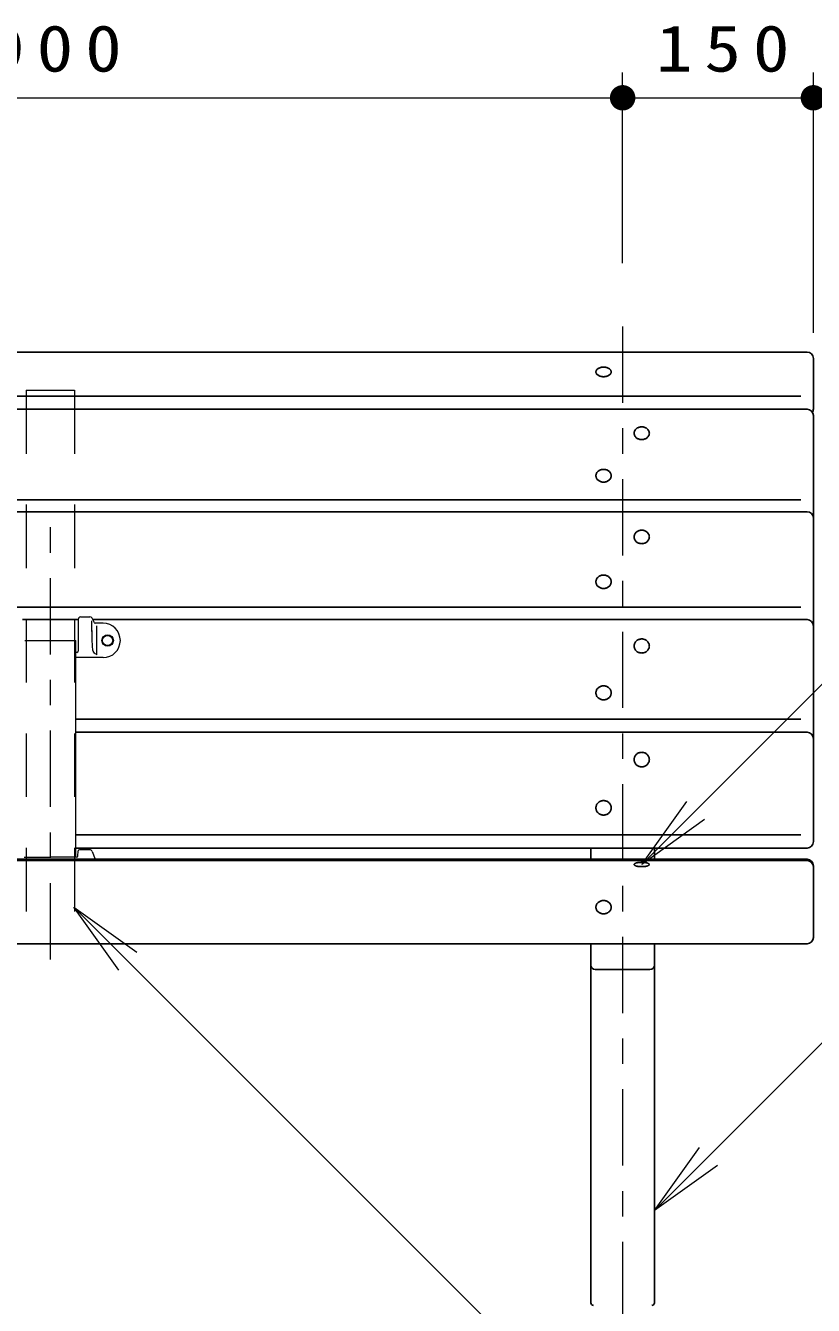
# Model space of a CAD drawing. Units: millimetres on the paper, scale 1:20. Extents: x -365 to 0, y 0 to 257.
# Drawn here: x -254.5 to -223.5, y 98.6 to 148.9 of the extents above; entities that cross this region are included whole.
import ezdxf

# ---------------------------------------------------------------- set-up
doc = ezdxf.new("R2010")
doc.units = ezdxf.units.MM
doc.linetypes.add('USER1', pattern=[4.5, 2.5, -2])
doc.linetypes.add('USER2', pattern=[6, 3, -1, 1, -1])
doc.layers.add('1_20', color=7, linetype='Continuous', lineweight=25)
doc.styles.add('ＭＳ ゴシック', font='')
doc.styles.get('ＭＳ ゴシック').set_extended_font_data('MS Gothic')

# ---------------------------------------------------------------- blocks, each defined once
blk = doc.blocks.new('filled_dot')
at = {"color": 0, "linetype": 'Continuous', "lineweight": -2, "const_width": 1.25}
blk.add_lwpolyline([(-0.625, 0, 1), (0.625, 0, 1)], format="xyb", close=True, dxfattribs=at)

msp = doc.modelspace()

# ---------------------------------------------------------------- linework, layer by layer
at = {"layer": '1_20', "lineweight": 13}
for p, q in [((-230.979, 139.586), (-230.979, 147.086)), ((-223.479, 136.836), (-223.479, 147.086)), ((-275.979, 146.086), (-230.979, 146.086)), ((-230.979, 146.086), (-223.479, 146.086)), ((-230.229, 115.93), (-228.461, 118.404)), ((-230.229, 115.93), (-228.107, 118.051)), ((-227.754, 117.697), (-230.229, 115.93)), ((-250.788, 111.776), (-252.556, 114.251)), ((-252.556, 114.251), (-250.081, 112.483)), ((-252.556, 114.251), (-250.435, 112.129)), ((-229.728, 102.319), (-227.961, 104.794)), ((-229.728, 102.319), (-227.607, 104.44)), ((-227.253, 104.087), (-229.728, 102.319))]:
    msp.add_line(p, q, dxfattribs=at)
at = {"layer": '1_20', "linetype": 'USER2', "lineweight": 13}
for p, q in [((-230.979, 137.086), (-230.979, 97.086)), ((-253.478, 112.193), (-253.478, 129.737))]:
    msp.add_line(p, q, dxfattribs=at)
at = {"layer": '1_20'}
for p, q in [((-253.478, 136.086), (-283.229, 136.086)), ((-253.478, 136.086), (-223.728, 136.086)), ((-223.479, 135.836), (-223.479, 133.85)), ((-253.478, 134.345), (-282.979, 134.345)), ((-253.478, 134.345), (-223.978, 134.345)), ((-253.478, 133.836), (-283.228, 133.836)), ((-253.478, 133.836), (-223.729, 133.836)), ((-223.479, 133.586), (-223.479, 129.556)), ((-253.478, 130.278), (-282.979, 130.278)), ((-253.478, 130.278), (-223.978, 130.278)), ((-253.478, 129.806), (-283.228, 129.806)), ((-253.478, 129.806), (-223.729, 129.806)), ((-223.479, 129.556), (-223.479, 125.31)), ((-253.478, 126.055), (-282.979, 126.055)), ((-253.478, 126.055), (-223.978, 126.055)), ((-254.574, 125.56), (-252.383, 125.56)), ((-251.809, 125.56), (-223.729, 125.56)), ((-223.479, 125.31), (-223.479, 120.879)), ((-252.478, 121.644), (-223.978, 121.644)), ((-252.478, 121.129), (-223.729, 121.129)), ((-223.479, 120.879), (-223.479, 116.827)), ((-252.478, 117.092), (-223.978, 117.092)), ((-252.478, 116.577), (-223.728, 116.577)), ((-232.229, 116.577), (-232.229, 116.132)), ((-229.729, 116.577), (-229.729, 116.132)), ((-253.478, 116.132), (-283.229, 116.132)), ((-253.478, 116.08), (-283.229, 116.08)), ((-253.478, 116.132), (-223.728, 116.132)), ((-253.478, 116.08), (-223.728, 116.08)), ((-223.479, 115.882), (-223.479, 113.059)), ((-253.478, 112.809), (-283.229, 112.809)), ((-253.478, 112.809), (-223.728, 112.809)), ((-232.229, 112.809), (-232.229, 98.686)), ((-229.729, 112.809), (-229.729, 98.686)), ((-232.053, 111.801), (-229.903, 111.801))]:
    msp.add_line(p, q, dxfattribs=at)
at = {"layer": '1_20', "linetype": 'USER1', "lineweight": 13}
for p, q in [((-254.428, 134.586), (-254.428, 112.809)), ((-254.428, 134.586), (-252.528, 134.586)), ((-252.528, 134.586), (-252.528, 112.809))]:
    msp.add_line(p, q, dxfattribs=at)
at = {"layer": '1_20', "color": 140, "lineweight": 13}
for p, q in [((-252.383, 125.566), (-252.383, 124.324)), ((-252.283, 125.666), (-251.926, 125.666)), ((-251.843, 125.091), (-251.843, 125.508)), ((-251.74, 125.429), (-251.837, 125.613)), ((-251.403, 125.416), (-251.718, 125.416)), ((-251.647, 124.178), (-251.647, 125.315)), ((-254.478, 124.74), (-252.478, 124.74)), ((-252.478, 116.213), (-252.478, 124.74)), ((-252.433, 124.274), (-252.478, 124.274)), ((-251.403, 124.066), (-252.478, 124.066)), ((-252.396, 116.26), (-252.385, 116.463)), ((-251.934, 116.51), (-252.335, 116.51)), ((-251.841, 116.446), (-251.722, 116.132)), ((-254.511, 116.213), (-253.478, 116.213)), ((-252.446, 116.213), (-253.478, 116.213))]:
    msp.add_line(p, q, dxfattribs=at)
at = {"layer": '1_20'}
for points in [[(-232.029, 135.303), (-232.027, 135.287), (-232.024, 135.271), (-232.018, 135.255), (-232.01, 135.239), (-232, 135.224), (-231.988, 135.209), (-231.974, 135.196), (-231.958, 135.183), (-231.941, 135.17), (-231.921, 135.159), (-231.901, 135.149), (-231.879, 135.141), (-231.855, 135.133), (-231.831, 135.127), (-231.806, 135.122), (-231.781, 135.118), (-231.755, 135.116), (-231.729, 135.115), (-231.702, 135.116), (-231.676, 135.118), (-231.651, 135.122), (-231.626, 135.127), (-231.602, 135.133), (-231.579, 135.141), (-231.556, 135.149), (-231.536, 135.159), (-231.516, 135.17), (-231.499, 135.183), (-231.483, 135.196), (-231.469, 135.209), (-231.457, 135.224), (-231.447, 135.239), (-231.439, 135.255), (-231.433, 135.271), (-231.43, 135.287), (-231.429, 135.303), (-231.43, 135.32), (-231.433, 135.336), (-231.439, 135.352), (-231.447, 135.368), (-231.457, 135.383), (-231.469, 135.397), (-231.483, 135.411), (-231.499, 135.424), (-231.516, 135.436), (-231.536, 135.447), (-231.556, 135.457), (-231.579, 135.466), (-231.602, 135.474), (-231.626, 135.48), (-231.651, 135.485), (-231.676, 135.489), (-231.702, 135.491), (-231.729, 135.491), (-231.755, 135.491), (-231.781, 135.489), (-231.806, 135.485), (-231.831, 135.48), (-231.855, 135.474), (-231.879, 135.466), (-231.901, 135.457), (-231.921, 135.447), (-231.941, 135.436), (-231.958, 135.424), (-231.974, 135.411), (-231.988, 135.397), (-232, 135.383), (-232.01, 135.368), (-232.018, 135.352), (-232.024, 135.336), (-232.027, 135.32)], [(-230.529, 132.894), (-230.527, 132.872), (-230.524, 132.85), (-230.518, 132.829), (-230.51, 132.808), (-230.5, 132.788), (-230.488, 132.768), (-230.474, 132.75), (-230.458, 132.732), (-230.441, 132.716), (-230.421, 132.702), (-230.401, 132.688), (-230.379, 132.676), (-230.355, 132.666), (-230.331, 132.658), (-230.306, 132.651), (-230.281, 132.647), (-230.255, 132.644), (-230.229, 132.643), (-230.202, 132.644), (-230.176, 132.647), (-230.151, 132.651), (-230.126, 132.658), (-230.102, 132.666), (-230.079, 132.676), (-230.056, 132.688), (-230.036, 132.702), (-230.016, 132.716), (-229.999, 132.732), (-229.983, 132.75), (-229.969, 132.768), (-229.957, 132.788), (-229.947, 132.808), (-229.939, 132.829), (-229.933, 132.85), (-229.93, 132.872), (-229.929, 132.894), (-229.93, 132.916), (-229.933, 132.937), (-229.939, 132.959), (-229.947, 132.98), (-229.957, 133), (-229.969, 133.019), (-229.983, 133.038), (-229.999, 133.055), (-230.016, 133.071), (-230.036, 133.086), (-230.056, 133.1), (-230.079, 133.111), (-230.102, 133.121), (-230.126, 133.13), (-230.151, 133.136), (-230.176, 133.141), (-230.202, 133.144), (-230.229, 133.145), (-230.255, 133.144), (-230.281, 133.141), (-230.306, 133.136), (-230.331, 133.13), (-230.355, 133.121), (-230.379, 133.111), (-230.401, 133.1), (-230.421, 133.086), (-230.441, 133.071), (-230.458, 133.055), (-230.474, 133.038), (-230.488, 133.019), (-230.5, 133), (-230.51, 132.98), (-230.518, 132.959), (-230.524, 132.937), (-230.527, 132.916)], [(-232.029, 131.22), (-232.027, 131.198), (-232.024, 131.176), (-232.018, 131.155), (-232.01, 131.134), (-232, 131.114), (-231.988, 131.094), (-231.974, 131.076), (-231.958, 131.058), (-231.941, 131.042), (-231.921, 131.027), (-231.901, 131.014), (-231.879, 131.002), (-231.855, 130.992), (-231.831, 130.984), (-231.806, 130.977), (-231.781, 130.972), (-231.755, 130.97), (-231.729, 130.969), (-231.702, 130.97), (-231.676, 130.972), (-231.651, 130.977), (-231.626, 130.984), (-231.602, 130.992), (-231.579, 131.002), (-231.556, 131.014), (-231.536, 131.027), (-231.516, 131.042), (-231.499, 131.058), (-231.483, 131.076), (-231.469, 131.094), (-231.457, 131.114), (-231.447, 131.134), (-231.439, 131.155), (-231.433, 131.176), (-231.43, 131.198), (-231.429, 131.22), (-231.43, 131.242), (-231.433, 131.263), (-231.439, 131.285), (-231.447, 131.306), (-231.457, 131.326), (-231.469, 131.345), (-231.483, 131.364), (-231.499, 131.381), (-231.516, 131.397), (-231.536, 131.412), (-231.556, 131.425), (-231.579, 131.437), (-231.602, 131.447), (-231.626, 131.456), (-231.651, 131.462), (-231.676, 131.467), (-231.702, 131.47), (-231.729, 131.471), (-231.755, 131.47), (-231.781, 131.467), (-231.806, 131.462), (-231.831, 131.456), (-231.855, 131.447), (-231.879, 131.437), (-231.901, 131.425), (-231.921, 131.412), (-231.941, 131.397), (-231.958, 131.381), (-231.974, 131.364), (-231.988, 131.345), (-232, 131.326), (-232.01, 131.306), (-232.018, 131.285), (-232.024, 131.263), (-232.027, 131.242)], [(-230.529, 128.813), (-230.527, 128.79), (-230.524, 128.767), (-230.518, 128.745), (-230.51, 128.722), (-230.5, 128.701), (-230.488, 128.681), (-230.474, 128.661), (-230.458, 128.643), (-230.441, 128.626), (-230.421, 128.61), (-230.401, 128.596), (-230.379, 128.584), (-230.355, 128.573), (-230.331, 128.564), (-230.306, 128.557), (-230.281, 128.552), (-230.255, 128.549), (-230.229, 128.548), (-230.202, 128.549), (-230.176, 128.552), (-230.151, 128.557), (-230.126, 128.564), (-230.102, 128.573), (-230.079, 128.584), (-230.056, 128.596), (-230.036, 128.61), (-230.016, 128.626), (-229.999, 128.643), (-229.983, 128.661), (-229.969, 128.681), (-229.957, 128.701), (-229.947, 128.722), (-229.939, 128.745), (-229.933, 128.767), (-229.93, 128.79), (-229.929, 128.813), (-229.93, 128.836), (-229.933, 128.859), (-229.939, 128.882), (-229.947, 128.904), (-229.957, 128.925), (-229.969, 128.945), (-229.983, 128.965), (-229.999, 128.983), (-230.016, 129), (-230.036, 129.016), (-230.056, 129.03), (-230.079, 129.042), (-230.102, 129.053), (-230.126, 129.062), (-230.151, 129.069), (-230.176, 129.074), (-230.202, 129.077), (-230.229, 129.078), (-230.255, 129.077), (-230.281, 129.074), (-230.306, 129.069), (-230.331, 129.062), (-230.355, 129.053), (-230.379, 129.042), (-230.401, 129.03), (-230.421, 129.016), (-230.441, 129), (-230.458, 128.983), (-230.474, 128.965), (-230.488, 128.945), (-230.5, 128.925), (-230.51, 128.904), (-230.518, 128.882), (-230.524, 128.859), (-230.527, 128.836)], [(-232.029, 127.048), (-232.027, 127.025), (-232.024, 127.002), (-232.018, 126.979), (-232.01, 126.957), (-232, 126.936), (-231.988, 126.915), (-231.974, 126.896), (-231.958, 126.878), (-231.941, 126.86), (-231.921, 126.845), (-231.901, 126.831), (-231.879, 126.818), (-231.855, 126.808), (-231.831, 126.799), (-231.806, 126.792), (-231.781, 126.787), (-231.755, 126.784), (-231.729, 126.783), (-231.702, 126.784), (-231.676, 126.787), (-231.651, 126.792), (-231.626, 126.799), (-231.602, 126.808), (-231.579, 126.818), (-231.556, 126.831), (-231.536, 126.845), (-231.516, 126.86), (-231.499, 126.878), (-231.483, 126.896), (-231.469, 126.915), (-231.457, 126.936), (-231.447, 126.957), (-231.439, 126.979), (-231.433, 127.002), (-231.43, 127.025), (-231.429, 127.048), (-231.43, 127.071), (-231.433, 127.094), (-231.439, 127.116), (-231.447, 127.138), (-231.457, 127.16), (-231.469, 127.18), (-231.483, 127.2), (-231.499, 127.218), (-231.516, 127.235), (-231.536, 127.251), (-231.556, 127.265), (-231.579, 127.277), (-231.602, 127.288), (-231.626, 127.297), (-231.651, 127.303), (-231.676, 127.308), (-231.702, 127.312), (-231.729, 127.313), (-231.755, 127.312), (-231.781, 127.308), (-231.806, 127.303), (-231.831, 127.297), (-231.855, 127.288), (-231.879, 127.277), (-231.901, 127.265), (-231.921, 127.251), (-231.941, 127.235), (-231.958, 127.218), (-231.974, 127.2), (-231.988, 127.18), (-232, 127.16), (-232.01, 127.138), (-232.018, 127.116), (-232.024, 127.094), (-232.027, 127.071)], [(-230.529, 124.523), (-230.527, 124.499), (-230.524, 124.475), (-230.518, 124.452), (-230.51, 124.429), (-230.5, 124.406), (-230.488, 124.385), (-230.474, 124.365), (-230.458, 124.346), (-230.441, 124.328), (-230.421, 124.312), (-230.401, 124.297), (-230.379, 124.284), (-230.355, 124.273), (-230.331, 124.264), (-230.306, 124.256), (-230.281, 124.251), (-230.255, 124.248), (-230.229, 124.247), (-230.202, 124.248), (-230.176, 124.251), (-230.151, 124.256), (-230.126, 124.264), (-230.102, 124.273), (-230.079, 124.284), (-230.056, 124.297), (-230.036, 124.312), (-230.016, 124.328), (-229.999, 124.346), (-229.983, 124.365), (-229.969, 124.385), (-229.957, 124.406), (-229.947, 124.429), (-229.939, 124.452), (-229.933, 124.475), (-229.93, 124.499), (-229.929, 124.523), (-229.93, 124.547), (-229.933, 124.571), (-229.939, 124.595), (-229.947, 124.618), (-229.957, 124.64), (-229.969, 124.661), (-229.983, 124.682), (-229.999, 124.701), (-230.016, 124.719), (-230.036, 124.735), (-230.056, 124.75), (-230.079, 124.763), (-230.102, 124.774), (-230.126, 124.783), (-230.151, 124.79), (-230.176, 124.795), (-230.202, 124.799), (-230.229, 124.8), (-230.255, 124.799), (-230.281, 124.795), (-230.306, 124.79), (-230.331, 124.783), (-230.355, 124.774), (-230.379, 124.763), (-230.401, 124.75), (-230.421, 124.735), (-230.441, 124.719), (-230.458, 124.701), (-230.474, 124.682), (-230.488, 124.661), (-230.5, 124.64), (-230.51, 124.618), (-230.518, 124.595), (-230.524, 124.571), (-230.527, 124.547)], [(-232.029, 122.681), (-232.027, 122.657), (-232.024, 122.633), (-232.018, 122.609), (-232.01, 122.586), (-232, 122.564), (-231.988, 122.543), (-231.974, 122.522), (-231.958, 122.503), (-231.941, 122.485), (-231.921, 122.469), (-231.901, 122.454), (-231.879, 122.442), (-231.855, 122.43), (-231.831, 122.421), (-231.806, 122.414), (-231.781, 122.409), (-231.755, 122.406), (-231.729, 122.404), (-231.702, 122.406), (-231.676, 122.409), (-231.651, 122.414), (-231.626, 122.421), (-231.602, 122.43), (-231.579, 122.442), (-231.556, 122.454), (-231.536, 122.469), (-231.516, 122.485), (-231.499, 122.503), (-231.483, 122.522), (-231.469, 122.543), (-231.457, 122.564), (-231.447, 122.586), (-231.439, 122.609), (-231.433, 122.633), (-231.43, 122.657), (-231.429, 122.681), (-231.43, 122.705), (-231.433, 122.729), (-231.439, 122.752), (-231.447, 122.775), (-231.457, 122.798), (-231.469, 122.819), (-231.483, 122.839), (-231.499, 122.858), (-231.516, 122.876), (-231.536, 122.893), (-231.556, 122.907), (-231.579, 122.92), (-231.602, 122.931), (-231.626, 122.941), (-231.651, 122.948), (-231.676, 122.953), (-231.702, 122.956), (-231.729, 122.957), (-231.755, 122.956), (-231.781, 122.953), (-231.806, 122.948), (-231.831, 122.941), (-231.855, 122.931), (-231.879, 122.92), (-231.901, 122.907), (-231.921, 122.893), (-231.941, 122.876), (-231.958, 122.858), (-231.974, 122.839), (-231.988, 122.819), (-232, 122.798), (-232.01, 122.775), (-232.018, 122.752), (-232.024, 122.729), (-232.027, 122.705)], [(-230.529, 120.056), (-230.527, 120.032), (-230.524, 120.007), (-230.518, 119.983), (-230.51, 119.959), (-230.5, 119.936), (-230.488, 119.914), (-230.474, 119.893), (-230.458, 119.873), (-230.441, 119.855), (-230.421, 119.838), (-230.401, 119.823), (-230.379, 119.81), (-230.355, 119.798), (-230.331, 119.789), (-230.306, 119.781), (-230.281, 119.776), (-230.255, 119.772), (-230.229, 119.771), (-230.202, 119.772), (-230.176, 119.776), (-230.151, 119.781), (-230.126, 119.789), (-230.102, 119.798), (-230.079, 119.81), (-230.056, 119.823), (-230.036, 119.838), (-230.016, 119.855), (-229.999, 119.873), (-229.983, 119.893), (-229.969, 119.914), (-229.957, 119.936), (-229.947, 119.959), (-229.939, 119.983), (-229.933, 120.007), (-229.93, 120.032), (-229.929, 120.056), (-229.93, 120.081), (-229.933, 120.106), (-229.939, 120.13), (-229.947, 120.154), (-229.957, 120.177), (-229.969, 120.199), (-229.983, 120.22), (-229.999, 120.24), (-230.016, 120.258), (-230.036, 120.275), (-230.056, 120.29), (-230.079, 120.303), (-230.102, 120.315), (-230.126, 120.324), (-230.151, 120.332), (-230.176, 120.337), (-230.202, 120.34), (-230.229, 120.341), (-230.255, 120.34), (-230.281, 120.337), (-230.306, 120.332), (-230.331, 120.324), (-230.355, 120.315), (-230.379, 120.303), (-230.401, 120.29), (-230.421, 120.275), (-230.441, 120.258), (-230.458, 120.24), (-230.474, 120.22), (-230.488, 120.199), (-230.5, 120.177), (-230.51, 120.154), (-230.518, 120.13), (-230.524, 120.106), (-230.527, 120.081)], [(-232.029, 118.157), (-232.027, 118.132), (-232.024, 118.107), (-232.018, 118.083), (-232.01, 118.059), (-232, 118.036), (-231.988, 118.014), (-231.974, 117.993), (-231.958, 117.973), (-231.941, 117.955), (-231.921, 117.938), (-231.901, 117.923), (-231.879, 117.91), (-231.855, 117.898), (-231.831, 117.889), (-231.806, 117.881), (-231.781, 117.876), (-231.755, 117.873), (-231.729, 117.872), (-231.702, 117.873), (-231.676, 117.876), (-231.651, 117.881), (-231.626, 117.889), (-231.602, 117.898), (-231.579, 117.91), (-231.556, 117.923), (-231.536, 117.938), (-231.516, 117.955), (-231.499, 117.973), (-231.483, 117.993), (-231.469, 118.014), (-231.457, 118.036), (-231.447, 118.059), (-231.439, 118.083), (-231.433, 118.107), (-231.43, 118.132), (-231.429, 118.157), (-231.43, 118.181), (-231.433, 118.206), (-231.439, 118.23), (-231.447, 118.254), (-231.457, 118.277), (-231.469, 118.299), (-231.483, 118.32), (-231.499, 118.34), (-231.516, 118.358), (-231.536, 118.375), (-231.556, 118.39), (-231.579, 118.403), (-231.602, 118.415), (-231.626, 118.424), (-231.651, 118.432), (-231.676, 118.437), (-231.702, 118.441), (-231.729, 118.442), (-231.755, 118.441), (-231.781, 118.437), (-231.806, 118.432), (-231.831, 118.424), (-231.855, 118.415), (-231.879, 118.403), (-231.901, 118.39), (-231.921, 118.375), (-231.941, 118.358), (-231.958, 118.34), (-231.974, 118.32), (-231.988, 118.299), (-232, 118.277), (-232.01, 118.254), (-232.018, 118.23), (-232.024, 118.206), (-232.027, 118.181)], [(-230.529, 115.93), (-230.527, 115.922), (-230.524, 115.915), (-230.518, 115.907), (-230.51, 115.9), (-230.5, 115.894), (-230.488, 115.887), (-230.474, 115.881), (-230.458, 115.875), (-230.441, 115.869), (-230.421, 115.864), (-230.401, 115.86), (-230.379, 115.856), (-230.355, 115.852), (-230.331, 115.849), (-230.306, 115.847), (-230.281, 115.846), (-230.255, 115.845), (-230.229, 115.844), (-230.202, 115.845), (-230.176, 115.846), (-230.151, 115.847), (-230.126, 115.849), (-230.102, 115.852), (-230.079, 115.856), (-230.056, 115.86), (-230.036, 115.864), (-230.016, 115.869), (-229.999, 115.875), (-229.983, 115.881), (-229.969, 115.887), (-229.957, 115.894), (-229.947, 115.9), (-229.939, 115.907), (-229.933, 115.915), (-229.93, 115.922), (-229.929, 115.93), (-229.93, 115.937), (-229.933, 115.944), (-229.939, 115.952), (-229.947, 115.959), (-229.957, 115.966), (-229.969, 115.972), (-229.983, 115.978), (-229.999, 115.984), (-230.016, 115.99), (-230.036, 115.995), (-230.056, 115.999), (-230.079, 116.003), (-230.102, 116.007), (-230.126, 116.01), (-230.151, 116.012), (-230.176, 116.013), (-230.202, 116.014), (-230.229, 116.015), (-230.255, 116.014), (-230.281, 116.013), (-230.306, 116.012), (-230.331, 116.01), (-230.355, 116.007), (-230.379, 116.003), (-230.401, 115.999), (-230.421, 115.995), (-230.441, 115.99), (-230.458, 115.984), (-230.474, 115.978), (-230.488, 115.972), (-230.5, 115.966), (-230.51, 115.959), (-230.518, 115.952), (-230.524, 115.944), (-230.527, 115.937)], [(-232.029, 114.25), (-232.027, 114.227), (-232.024, 114.204), (-232.018, 114.182), (-232.01, 114.16), (-232, 114.138), (-231.988, 114.118), (-231.974, 114.099), (-231.958, 114.08), (-231.941, 114.063), (-231.921, 114.048), (-231.901, 114.034), (-231.879, 114.022), (-231.855, 114.011), (-231.831, 114.002), (-231.806, 113.995), (-231.781, 113.99), (-231.755, 113.987), (-231.729, 113.986), (-231.702, 113.987), (-231.676, 113.99), (-231.651, 113.995), (-231.626, 114.002), (-231.602, 114.011), (-231.579, 114.022), (-231.556, 114.034), (-231.536, 114.048), (-231.516, 114.063), (-231.499, 114.08), (-231.483, 114.099), (-231.469, 114.118), (-231.457, 114.138), (-231.447, 114.16), (-231.439, 114.182), (-231.433, 114.204), (-231.43, 114.227), (-231.429, 114.25), (-231.43, 114.273), (-231.433, 114.296), (-231.439, 114.318), (-231.447, 114.34), (-231.457, 114.361), (-231.469, 114.382), (-231.483, 114.401), (-231.499, 114.419), (-231.516, 114.436), (-231.536, 114.452), (-231.556, 114.466), (-231.579, 114.478), (-231.602, 114.489), (-231.626, 114.498), (-231.651, 114.505), (-231.676, 114.51), (-231.702, 114.513), (-231.729, 114.514), (-231.755, 114.513), (-231.781, 114.51), (-231.806, 114.505), (-231.831, 114.498), (-231.855, 114.489), (-231.879, 114.478), (-231.901, 114.466), (-231.921, 114.452), (-231.941, 114.436), (-231.958, 114.419), (-231.974, 114.401), (-231.988, 114.382), (-232, 114.361), (-232.01, 114.34), (-232.018, 114.318), (-232.024, 114.296), (-232.027, 114.273)]]:
    msp.add_lwpolyline(points, close=True, dxfattribs=at)
at = {"layer": '1_20', "lineweight": 13}
for points in [[(-230.229, 115.93), (-219.122, 127.036), (-171.122, 127.036)], [(-252.556, 114.251), (-229.065, 90.759), (-180.122, 90.759)], [(-229.728, 102.319), (-219.122, 112.926), (-186.084, 112.926)]]:
    msp.add_lwpolyline(points, dxfattribs=at)
at = {"layer": '1_20', "color": 140, "lineweight": 13}
msp.add_lwpolyline([(-251.647, 124.178), (-251.684, 124.196), (-251.719, 124.219), (-251.749, 124.246), (-251.774, 124.279), (-251.792, 124.315), (-251.804, 124.358), (-251.812, 124.406), (-251.817, 124.462), (-251.822, 124.531), (-251.826, 124.607), (-251.83, 124.687), (-251.833, 124.769), (-251.836, 124.849), (-251.838, 124.924), (-251.839, 124.993), (-251.841, 125.051), (-251.841, 125.097), (-251.842, 125.126), (-251.842, 125.137), (-251.843, 125.126), (-251.843, 125.091)], dxfattribs=at)
at = {"layer": '1_20', "lineweight": 13}
msp.add_circle((-251.228, 124.741), 0.225, dxfattribs=at)
at = {"layer": '1_20', "color": 140, "lineweight": 13}
msp.add_circle((-251.228, 124.741), 0.2, dxfattribs=at)
at = {"layer": '1_20'}
for centre, radius, start, end in [((-223.729, 135.836), 0.25, 0, 90), ((-223.729, 133.586), 0.25, 0, 90), ((-223.729, 133.85), 0.25, 328.1196, 0), ((-223.729, 129.556), 0.25, 0, 90), ((-223.729, 125.31), 0.25, 0, 90), ((-223.729, 120.879), 0.25, 0, 90), ((-223.729, 116.827), 0.25, 270, 0), ((-223.729, 115.882), 0.25, 0, 90), ((-223.729, 115.83), 0.25, 0, 90), ((-223.729, 113.059), 0.25, 270, 0), ((-232.054, 111.976), 0.175, 180, 270), ((-229.904, 111.976), 0.175, 270, 0), ((-232.129, 98.686), 0.1, 180, 270), ((-229.828, 98.686), 0.1, 270, 0)]:
    msp.add_arc(centre, radius, start, end, dxfattribs=at)
at = {"layer": '1_20', "color": 140, "lineweight": 13}
for centre, radius, start, end in [((-252.283, 125.566), 0.1, 90, 180), ((-251.926, 125.566), 0.1, 27.8675, 90), ((-251.718, 125.441), 0.025, 207.8675, 270), ((-251.403, 124.741), 0.675, 270, 90), ((-252.433, 124.324), 0.05, 270, 0), ((-252.335, 116.46), 0.05, 90, 177), ((-251.934, 116.41), 0.1, 20.7969, 90), ((-252.446, 116.263), 0.05, 270, 357)]:
    msp.add_arc(centre, radius, start, end, dxfattribs=at)

# ---------------------------------------------------------------- block references
at = {"layer": '1_20', "lineweight": 13, "xscale": 0.4, "yscale": 0.4, "rotation": 180}
for p in [(-230.979, 146.086), (-223.479, 146.086)]:
    msp.add_blockref('filled_dot', p, dxfattribs=at)

# ---------------------------------------------------------------- texts
at = {"layer": '1_20', "char_height": 1.833, "attachment_point": 8, "style": 'ＭＳ ゴシック'}
for s, insert in [('\\T1.33;\\W1.15;900', (-253.062, 147.086)), ('\\T1.33;\\W1.15;150', (-226.807, 147.086))]:
    msp.add_mtext(s, dxfattribs=dict(at, insert=insert))

doc.saveas('drawing.dxf')
